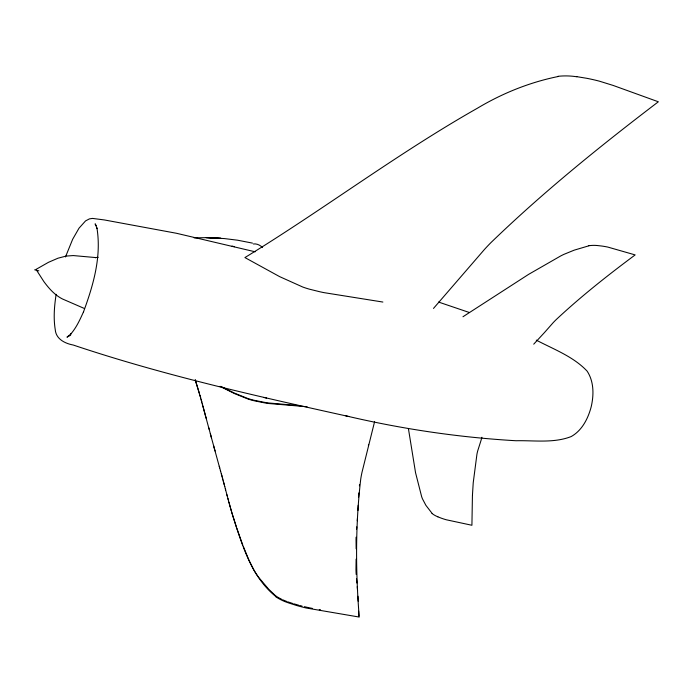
<?xml version="1.0" encoding="UTF-8"?>
<svg xmlns="http://www.w3.org/2000/svg" width="693" height="693" viewBox="0 0 693 693"><rect width="100%" height="100%" fill="white"/><g stroke="black" fill="none" stroke-linecap="round" stroke-linejoin="round"><path stroke-width="1.04" d="M56.142 294.326C54.349 305.959 53.335 317.879 55.232 329.573C55.942 339.068 64.917 343.468 73.267 345.036C163.305 375.234 256.107 396.006 348.744 416.51C403.724 429.288 459.65 437.482 516.016 440.739C534.225 440.324 553.811 443.373 571.171 436.564C582.085 430.526 588.132 418.451 591.198 406.774C593.944 394.975 594.022 381.618 587.136 371.153C573.475 356.566 553.664 349.281 536.287 340.124M356.115 559.13L355.968 569.395A166.623 113.557 -28.7 0 0 356.072 572.444L356.185 574.471M358.194 505.275L357.926 510.568M358.61 497.098L358.861 492.914M357.458 518.26L357.267 520.755M356.566 529.209L356.756 526.836M472.47 494.871L473.224 482.787L476.957 454.088A70.244 49.671 -31 0 1 477.772 450.667L480.379 442.472A112.561 83.983 -25.8 0 0 481.176 439.873L481.912 437.274M472.435 495.27L471.916 525.268L446.257 519.767A109.581 78.933 -30.1 0 1 441.372 518.199L437.829 516.831M359.407 485.862L359.546 484.45M368.381 445.443L368.624 444.386M374.566 421.768L361.989 472.349A140.896 100.442 -29.2 0 0 360.715 479.244C355.353 525.051 355.596 571.162 359.225 617.056L306.141 607.986A223.735 165.376 -27 0 1 295.833 605.258L288.314 602.832A69.958 49.61 -22.5 0 1 275.797 596.786M65.48 256.947L72.652 239.284L79.019 228.179L85.568 220.894L89.397 218.893L92.507 218.408L104.331 219.941L176.412 233.264L255.18 251.802M433.489 308.428L484.39 249.532A150.416 111.166 -35.7 0 1 490.93 242.619C543.468 191.857 600.294 145.998 658.35 101.784L613.218 85.456L599.506 81.202A238.487 184.286 -34.2 0 0 586.772 78.3L576.923 76.68M533.731 344.17L543.892 333.177A119.915 93.953 -33.3 0 0 546.11 330.691L553.092 322.765A73.259 52.919 -34.9 0 1 556.245 319.551C581.115 296.292 607.865 275.225 635.152 254.911L607.813 247.08A114.232 84.251 -34.2 0 0 601.974 246.067L597.479 245.547A38.202 28.621 -36.9 0 0 588.842 245.72M462.959 316.753L528.594 274.376L560.672 255.96A111.764 81.644 -35.2 0 1 563.807 254.4L574.22 250.147L588.833 245.824M70.625 335.195L66.97 337.196L70.981 333.827L70.513 334.321C76.369 327.754 79.998 319.603 83.584 311.677L83.481 311.937C93.434 284.858 101.594 256.67 96.933 227.945L97.124 228.603L95.132 223.83L96.188 225.684M557.934 76.559C529.565 82.346 502.356 93.295 477.512 108.16C397.254 153.629 323.553 209.503 244.915 257.571L279.625 276.628L302.763 287.032A42.004 16.208 26.1 0 0 309.528 289.198L319.343 291.64A104.097 38.695 25.7 0 0 323.934 292.628L382.882 302.053M98.189 257.328L95.305 257.605L96.041 257.605L73.293 255.57L66.112 256.081L57.978 258.203L48.458 262.326L36.045 269.386L43.91 281.644C48.986 288.496 54.764 295.105 62.509 298.995L84.529 308.55M253.343 243.971C256.782 243.468 260.178 245.14 262.517 247.574M194.144 237.881L207.224 237.621L220.972 238.314L206.289 237.638L224.229 238.557L237.578 240.202L252.46 243.113M307.094 406.748L268.477 403.491A100.156 44.941 25.3 0 1 263.972 402.754L254.348 400.814A40.359 18.78 25.8 0 1 247.748 398.934L234.615 393.624L220.045 386.365M300.147 405.743L268.347 402.954A100.121 44.906 25.3 0 1 263.851 402.226L254.244 400.303A40.341 18.763 25.8 0 1 247.652 398.44L234.529 393.156L220.842 386.399M319.274 609.615L320.504 609.823M345.738 415.826L348.744 416.51M263.842 397.444L266.571 398.068M34.65 269.82L38.851 270.859M232.042 246.093L234.477 246.699M302.079 606.106L299.757 605.5M298.605 605.188L294.066 603.88M438.565 302.061L469.152 312.439M287.647 601.793L290.783 602.849A201.039 147.462 -26.5 0 0 292.957 603.542M286.642 601.42L282.787 599.852M281.869 599.428L278.361 597.565A51.195 36.053 -22.2 0 1 275.138 595.374L268.676 589.215L258.602 577.286A130.527 93.572 -24.7 0 1 253.811 569.984L248.986 560.256L243.468 546.803M275.953 596.647C250.97 576.541 242.039 544.326 232.553 515.124M432.146 513.435L425.892 505.344L422.444 498.804A106.046 75.338 -30.2 0 1 421.647 496.647L415.549 472.713L408.437 428.75M242.827 545.226L236.763 528.248M236.365 527.078L231.471 511.469M195.227 379.833L199.567 393.962M195.27 379.981L200.727 398.051M232.294 514.206L230.431 507.83M199.956 395.331L200.346 396.691M231.254 510.628L229.418 504.175M200.58 397.583L209.095 429.184M201.109 399.411L201.862 402.122M230.241 507.033L228.413 500.476M215.073 451.022L210.317 433.697M219.274 466.294L220.651 471.335M213.531 445.486L219.69 467.948M221.336 473.839L222.02 476.342M220.365 470.408L222.696 478.837M222.332 477.624L223.025 480.076M202.235 403.482L202.599 404.833M208.697 427.581L211.538 438.08M228.915 502.208L229.244 503.413M223.363 481.323L224.74 486.599M222.955 479.946L224.168 484.442M227.945 498.562L228.266 499.774M228.595 500.996L226.897 494.75M202.867 405.942L206.176 418.321M225.675 489.977L224.697 486.278M225.303 488.712L227.295 496.119M356.93 583.047L356.523 578.638M357.25 586.607L357.562 590.453M357.943 596.223L358.212 601.221M358.627 611.226L358.775 615.938M356.15 548.839L356.037 539.371A186.2 128.248 -29.8 0 1 356.089 537.188M312.326 608.393A194.361 142.221 -26.3 0 1 304.392 606.678M557.96 76.308A82.588 65.54 -41.4 0 1 576.879 76.793M437.863 516.796A34.832 24.74 -27.6 0 1 432.068 513.504"/></g></svg>
